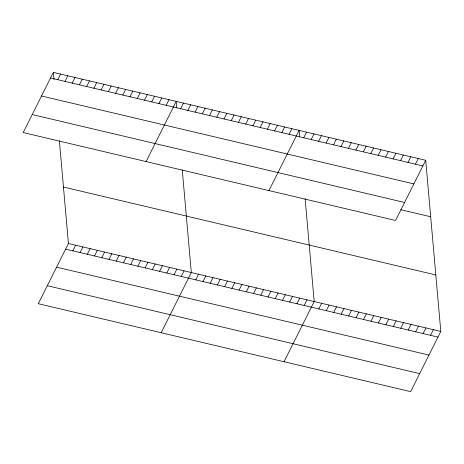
<?xml version="1.0" encoding="UTF-8"?>
<svg xmlns="http://www.w3.org/2000/svg" width="464" height="464" viewBox="0 0 464 464"><rect width="100%" height="100%" fill="white"/><g stroke="black" fill="none" stroke-linecap="round" stroke-linejoin="round"><path stroke-width="0.7" d="M53.343 72.367L23.2 132.559L395.566 220.481L425.708 160.289L53.343 72.367L53.963 79.425M57.751 79.704L60.569 74.072M64.977 81.409L67.802 75.783M72.21 83.12L75.029 77.488M79.437 84.825L82.256 79.193M86.664 86.53L89.482 80.898M93.89 88.241L96.715 82.609M101.123 89.946L103.942 84.315M108.35 91.652L111.169 86.02M115.577 93.357L118.395 87.725M122.809 95.068L125.628 89.436M130.036 96.773L132.855 91.141M137.263 98.478L140.082 92.846M59.375 140.749L68.434 243.519L38.292 303.711L410.657 391.633L440.8 331.441L425.708 160.289M144.49 100.183L147.308 94.552M72.842 250.856L75.661 245.224M151.722 101.894L154.541 96.263M80.069 252.561L82.888 246.935M158.949 103.6L161.768 97.968M87.296 254.272L90.115 248.64M166.176 105.305L168.995 99.673M94.528 255.977L97.347 250.345M146.079 161.576L176.221 101.378L176.79 107.799M101.755 257.682L104.574 252.051M180.635 108.721L183.454 103.089M108.982 259.388L111.801 253.762M187.862 110.426L190.681 104.794M116.209 261.099L119.028 255.467M195.089 112.131L197.908 106.5M123.441 262.804L126.26 257.172M202.316 113.837L205.14 108.205M130.668 264.509L133.487 258.877M209.548 115.548L212.367 109.916M137.895 266.214L140.714 260.588M216.775 117.253L219.594 111.621M145.122 267.925L147.946 262.293M224.002 118.958L226.821 113.326M152.354 269.63L155.173 263.999M231.229 120.663L234.053 115.037M159.581 271.336L162.4 265.704M238.461 122.374L241.28 116.742M166.808 273.041L169.627 267.415M245.688 124.079L248.507 118.448M174.035 274.752L176.859 269.12M252.915 125.785L255.734 120.153M181.267 276.457L184.086 270.825M260.142 127.49L262.966 121.864M161.17 332.729L191.313 272.53L182.253 169.766M267.374 129.201L270.193 123.569M195.721 279.867L198.54 274.241M274.601 130.906L277.42 125.274M202.948 281.578L205.772 275.947M281.828 132.611L284.647 126.979M210.18 283.284L212.999 277.652M289.06 134.316L291.879 128.69M217.407 284.989L220.226 279.357M268.963 190.588L299.106 130.396L299.669 136.81M224.634 286.694L227.453 281.068M303.734 137.785L306.553 132.153M231.867 288.405L234.685 282.773M311.182 139.542L314 133.91M239.093 290.11L241.912 284.478M318.629 141.3L321.448 135.668M246.32 291.815L249.139 286.184M326.076 143.057L328.895 137.425M253.547 293.521L256.366 287.895M333.523 144.814L336.342 139.188M260.78 295.232L263.598 289.6M340.97 146.578L343.789 140.946M268.006 296.937L270.825 291.305M348.418 148.335L351.236 142.703M275.233 298.642L278.052 293.01M355.865 150.092L358.684 144.461M282.46 300.347L285.279 294.721M363.312 151.85L366.131 146.218M289.693 302.058L292.511 296.426M370.759 153.607L373.578 147.981M296.919 303.763L299.738 298.132M378.206 155.365L381.025 149.739M304.146 305.469L306.965 299.837M385.654 157.128L388.472 151.496M284.049 361.74L314.198 301.548L305.132 198.778M393.101 158.885L395.92 153.253M318.82 308.937L321.645 303.305M400.548 160.643L403.367 155.011M326.267 310.694L329.092 305.063M407.995 162.4L410.814 156.768M333.715 312.452L336.539 306.82M415.442 164.157L418.261 158.531M341.162 314.209L343.986 308.577M348.615 315.967L351.434 310.341M356.062 317.73L358.881 312.098M363.509 319.487L366.328 313.855M370.956 321.245L373.775 315.613M378.404 323.002L381.222 317.37M385.851 324.759L388.67 319.128M393.298 326.517L396.117 320.891M400.745 328.28L403.564 322.648M408.192 330.037L411.011 324.406M415.64 331.795L418.458 326.163M423.087 333.552L425.906 327.92M430.534 335.31L433.353 329.678M50.524 77.998L422.89 165.921M41.505 96.002L413.876 183.924M32.219 114.556L404.585 202.478M400.902 209.734L430.691 216.769M63.452 187.038L435.818 274.961M68.434 243.519L440.8 331.441M65.61 249.151L437.981 337.067M56.596 267.154L428.962 355.076M47.305 285.708L419.676 373.624"/></g></svg>
